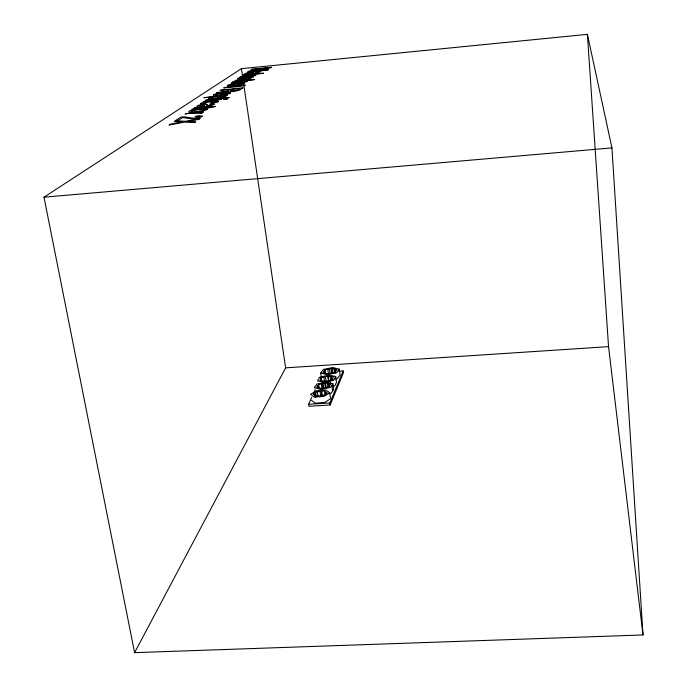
<?xml version="1.0" encoding="UTF-8"?>
<svg xmlns="http://www.w3.org/2000/svg" width="687" height="687" viewBox="0 0 687 687"><rect width="100%" height="100%" fill="white"/><g stroke="black" fill="none" stroke-linecap="round" stroke-linejoin="round"><path stroke-width="1.03" d="M311.666 397.481L308.592 404.274L308.884 406.283L330.181 404.978L343.38 372.852L343.122 370.946L338.897 371.22M330.181 404.978L329.906 402.968L343.122 370.946M313.856 392.629L315.17 389.718M335.694 376.442L333.985 380.048L324.899 382.341L317.609 380.976L319.429 377.369L328.429 375.119L335.694 376.442L336.484 382.273L334.784 385.922L332.903 386.395M321.25 377.704L319.893 380.409L325.346 381.422L332.139 379.713L333.427 377.008L327.991 376.012L321.25 377.704L321.653 380.615M134.6 652.65L285.62 367.846L241.42 68.648L587.394 34.35L611.937 147.894L643.006 634.96L134.6 652.65L43.994 197.186L241.42 68.648M329.176 393.754L331.125 393.325L333.693 389.589L332.886 383.681L326.213 382.032L320.846 383.183L316.965 384.033L314.285 387.717L320.958 389.417L326.394 388.241L330.31 387.382L332.886 383.681M317.437 386.12L316.664 387.202L321.636 388.464L328.592 386.953L330.524 384.196L325.561 382.96L318.656 384.454L317.437 386.12L317.712 388.095M320.7 372.998L323.517 369.417L332.774 367.511L339.309 369.159L336.596 372.749L327.235 374.69L320.7 372.998L321.37 377.816M325.131 369.829L323.019 372.517L327.931 373.788L334.955 372.337L337.008 369.632L332.096 368.395L325.131 369.829L325.655 373.659M314.715 393.136L317.351 391.496L324.419 390.912L327.261 392.973L322.984 395.643L315.857 396.227L313.066 394.14L314.715 393.136L315.281 397.12M329.726 392.775L323.972 396.382L314.354 397.163L310.593 394.347L316.389 390.774L325.896 389.993L329.726 392.775L330.559 398.769L324.814 402.41L315.204 403.192L311.451 400.332M335.445 378.949L337.377 378.546L340.091 374.922L339.309 369.159M43.994 197.186L611.937 147.894M285.62 367.846L608.545 346.643L643.006 634.96M308.592 404.274L329.906 402.968M315.685 392.526L316.243 396.511M320.726 378.743L321.001 380.692M321.353 383.861L322.04 388.773M320.417 379.361L320.692 381.311M321.653 391.143L322.349 396.116M321.198 391.178L321.894 396.15M320.039 391.281L320.735 396.253M318.656 384.454L319.206 388.378M317.901 385.493L318.175 387.459M317.78 385.656L318.064 387.623M317.351 391.496L318.055 396.468M327.501 383.44L328.043 387.374M325.389 376.665L326.059 381.517M324.316 370.868L324.711 373.745M325.561 382.96L326.239 387.863M323.835 371.478L324.101 373.402M326.136 392.165L326.411 394.166M323.852 377.051L324.53 381.903M324.728 383.14L325.406 388.043M325.483 391.702L325.896 394.69M324.419 390.912L324.968 394.888M322.933 383.526L323.611 388.438M322.529 383.612L323.216 388.524M332.096 368.395L332.748 373.178M332.637 378.666L332.903 380.615M331.108 368.601L331.761 373.385M331.323 376.622L331.855 380.512M331.821 385.235L332.628 391.152M329.408 368.945L330.061 373.737M330.086 376.399L330.619 380.28M330.224 381.002L330.619 383.939M327.819 369.271L328.472 374.063M327.991 376.012L328.661 380.864M327.836 376.055L328.506 380.907M328.626 383.724L329.039 386.678M328.343 383.655L328.884 387.588M335.101 369.159L335.625 372.989M333.985 368.876L334.509 372.706M587.394 34.35L608.545 346.643M208.453 98.155C213.846 99.263 220.639 98.078 226.117 96.317L224.701 95.691L227.552 95.021L203.884 97.709L212.292 96.901L208.453 98.155M207.139 104.656L206.572 105.884L210.48 105.463L212.103 104.536L209.698 104.467L210.385 103.986L214.645 104.226L210.076 106.021L194.361 107.893L197.968 106.829C193.588 105.291 205.585 103.874 207.139 104.656M251.725 73.131C244.04 75.415 247.895 71.156 251.725 73.131M200.467 103.591L200.604 103.943A6.063 0.85 -7.7 0 0 202.631 104.149L206.057 103.522L202.974 103.411L203.507 102.947A3.641 0.515 -7.7 0 1 205.739 102.389L216.165 101.736L210.617 103.514C231.751 100.001 204.829 100.302 200.467 103.591M249.828 79.409L234.997 80.499L250.935 78.584L247.724 79.237L249.828 79.409M223.893 87.884L239.729 86.485L245.379 85.188L226.89 87.009L223.893 87.884M204.374 105.729C193.974 108.795 201.514 102.852 204.374 105.729M202.21 112.969C198.139 114.128 191.845 112.084 185.25 114.094L186.065 113.544L203.704 111.869L199.908 112.685L202.21 112.969M192.051 109.379L209.337 107.902L215.649 106.399L195.426 108.357L192.051 109.379M258.338 72.144L254.096 73.226L253.374 72.169L247.835 72.642L244.821 73.681L246.264 74.033L243.284 74.857L256.844 73.251L260.536 71.877L256.191 72.135L258.338 72.144M223.971 96.232C209.054 100.688 205.319 96.068 223.971 96.232M247.715 81.014C246.35 82.99 222.502 84.707 234.748 81.805L232.773 82.002L254.602 79.537L246.324 80.697L247.715 81.014M230.446 90.504C231.991 91.766 237.608 90.693 239.643 88.614L232.103 89.344L230.446 90.504M241.807 83.823C232.73 87.18 219.488 85.094 240.639 83.608A3.718 0.489 -7.5 0 1 241.807 83.823M237.513 78.49L238.097 79.108L241.214 79.065L241.798 78.661L239.531 78.447L245.757 77.133L243.189 78.902C266.796 75.75 244.306 75.51 237.513 78.49M233.537 82.526C248.625 83.239 249.372 78.636 233.537 82.526M251.425 77.047L245.834 78.284L247.767 76.944L251.425 77.047M213.331 94.789C212.644 96.171 216.207 95.407 217.178 95.519L217.856 95.046L215.486 94.772L222.279 93.295L219.299 95.347C244.795 92.075 220.965 91.294 213.331 94.789M244.177 83.539C228.634 89.052 216.517 84.389 242.855 83.136A6.707 0.876 -7.5 0 1 244.177 83.539M199.84 116.567C193.725 120.629 187.147 115.553 180.647 117.202L175.992 120.345L178.86 120.07L182.544 117.571L191.63 118.868L199.805 117.623L202.777 116.155L198.68 115.648L195.099 116.438L199.84 116.567M204.924 109.68C193.957 113.896 180.784 110.727 203.687 109.379A4.174 0.61 -7.8 0 1 204.924 109.68M228.299 93.252L222.193 94.643L224.434 93.097L228.299 93.252M207.568 109.362C188.942 116.206 177.572 109.774 206.212 108.821A7.54 1.099 -7.8 0 1 207.568 109.362M195.555 121.797L194.455 122.587L184.468 122.106L169.045 125.034L170.273 124.21L182.519 121.925L174.189 121.556L175.348 120.775L185.636 121.29L200.097 118.542L198.972 119.349L187.645 121.479L195.555 121.797M227.732 98.739L223.816 99.555L227.732 98.739M229.441 97.52L205.808 100.208L229.441 97.52M242.906 87.876L239.797 89.98L236.216 90.942L228.239 91.371L216.328 93.106L217.255 92.479L226.899 91.225L229.613 89.585L220.183 90.504L220.922 90.006L242.906 87.876M263.37 73.208L250.867 74.763L255.822 75.141L255.1 75.656L250.738 75.304L239.9 77.184L249.321 75.192L242.236 75.604L242.803 75.227L263.37 73.208M268.419 69.593L267.595 70.186L247.311 72.187L264.959 70.108L249.192 70.907L267.999 67.953L251.09 69.636L251.665 69.241L271.674 67.257L270.85 67.841L252.601 70.4L268.419 69.593M221.403 99.349L203.962 101.461L221.403 99.349"/></g></svg>
